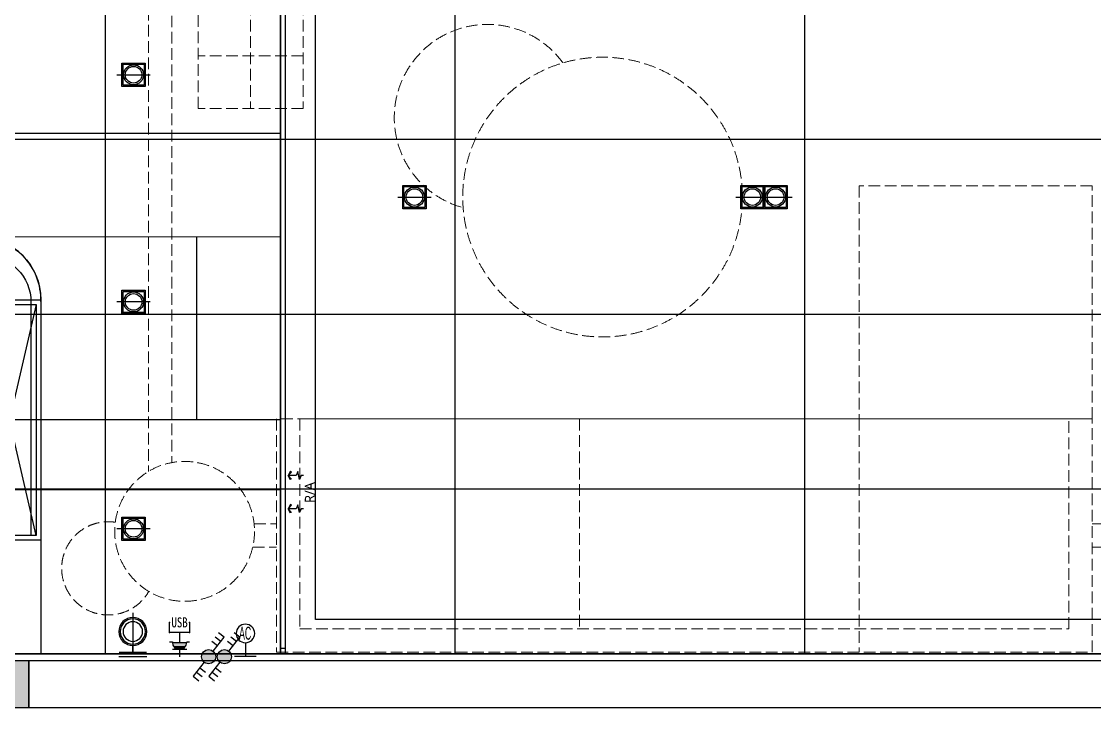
# Model space of a CAD drawing. Header units: millimetres. Extents: x -108767 to 78913, y -380878 to 1470.
# Drawn here: x 41219 to 45824, y -225335 to -222391 of the extents above; entities that cross this region are included whole.
import ezdxf
from ezdxf.enums import TextEntityAlignment as Align

# ---------------------------------------------------------------- set-up
doc = ezdxf.new("R2010")
doc.units = ezdxf.units.MM
doc.header["$LTSCALE"] = 10
doc.linetypes.add('DASH', pattern=[0.35, 0.25, -0.1])
doc.linetypes.add('DOTE', pattern=[2.42, 2, -0.2, 0.02, -0.2])
for name, color, linetype in [('012到顶家具', 55, 'Continuous'), ('NW-01-wall(原有墙体)', 255, 'Continuous'), ('NW-01-尺寸标注', 252, 'Continuous'), ('NW-02-fix(到顶家具)', 54, 'Continuous'), ('NW-02-free(活动家具)', 241, 'Continuous'), ('NW-02-light(平面灯具)', 12, 'Continuous'), ('NW-03-地面铺装', 8, 'Continuous'), ('NW-04-light(天花灯具)', 1, 'Continuous'), ('NW-04-天花造型粗线', 163, 'Continuous'), ('NW-04-天花造型细线', 32, 'Continuous'), ('NW-light(天花灯具)', 1, 'Continuous'), ('NW-完成面（用于平面）', 43, 'Continuous'), ('NW-开关插座', 117, 'Continuous'), ('NW-开关面板', 147, 'Continuous'), ('NW-强弱电插座', 223, 'Continuous'), ('NW-强电插座', 223, 'Continuous'), ('NW-暖通风口', 33, 'Continuous')]:
    doc.layers.add(name, color=color, linetype=linetype)
doc.styles.add('_TCH_LABEL', font='COMPLEX', dxfattribs={"bigfont": 'GBCBIG'})
doc.styles.add('GA-text-B', font='architxt.shx', dxfattribs={"width": 0.65, "bigfont": 'hztxt.shx'})
doc.styles.add('STYLUS', font='stylu.ttf')
doc.styles.add('宋体', font='', dxfattribs={"width": 0.8})
doc.styles.add('黑体', font='', dxfattribs={"width": 0.8, "height": 3})
doc.styles.get('宋体').set_extended_font_data('SimSun')
doc.styles.get('黑体').set_extended_font_data('Microsoft YaHei')
doc.linetypes.add('铝质LED灯条', pattern='A,12.7,-5.08,["AL.LED",宋体,S=2.54,R=0,X=-2.54,Y=-1.27],-10', length=27.78)

# ---------------------------------------------------------------- blocks, each defined once
blk = doc.blocks.new('*U306')
at = {"layer": '012到顶家具'}
blk.add_lwpolyline([(0, -27), (103.05, -27), (103.05, 0), (0, 0)], close=True, dxfattribs=at)
at = {"layer": '012到顶家具', "color": 8}
blk.add_lwpolyline([(2, -25), (101.05, -25), (101.05, -2), (2, -2)], close=True, dxfattribs=at)
for points in [[(101.05, -2), (2, -25)], [(2, -2), (101.05, -25)]]:
    blk.add_lwpolyline(points, dxfattribs=at)
blk = doc.blocks.new('嵌入式射灯1')
at = {"color": 250, "linetype": 'DOTE', "ltscale": 30}
blk.add_line((0, 100), (0, -100), dxfattribs=at)
blk.add_lwpolyline([(-100, 0, 0, 0, 0), (100, 0, 30, 0, 0), (154.9, 0, 0, 0, 0)], format="xyseb", dxfattribs=at)
blk.add_circle((0, 0), 60)
at = {"color": 250}
blk.add_circle((0, 0), 50, dxfattribs=at)
blk = doc.blocks.new('*U241')
at = {"layer": 'NW-04-light(天花灯具)', "color": 1, "ltscale": 15}
blk.add_lwpolyline([(150844.17, -14074.61), (150848.37, -14074.61), (150848.37, -14078.82), (150844.17, -14078.82)], close=True, dxfattribs=at)
at = {"layer": 'NW-04-light(天花灯具)', "color": 8, "ltscale": 15}
blk.add_lwpolyline([(150844.38, -14074.82), (150848.16, -14074.82), (150848.16, -14078.61), (150844.38, -14078.61)], close=True, dxfattribs=at)
at = {"layer": 'NW-04-light(天花灯具)', "color": 1, "linetype": 'DASH', "ltscale": 15, "xscale": 0.03000000000000001, "yscale": 0.03000000000000001, "zscale": 0.03000000000000001, "rotation": 90.00000000027025}
blk.add_blockref('嵌入式射灯1', (150846.27, -14076.71), dxfattribs=at)
blk = doc.blocks.new('箭头')
at = {"layer": 'NW-暖通风口'}
for points in [[(46156.9, -210040.1), (46172.1, -210025), (46167.5, -210021.6)], [(46156.9, -210040.1), (46172.1, -210055.3), (46167.5, -210058.7)]]:
    blk.add_hatch(color=256, dxfattribs=at).paths.add_polyline_path(points)
for p, q in [((46167.5, -210021.6, 0), (46156.9, -210040.1, 0)), ((46156.9, -210040.1, 0), (46172.1, -210025, 0)), ((46172.1, -210025, 0), (46167.5, -210021.6, 0)), ((46198.9, -210022.9, 0), (46191.6, -210040.1, 0)), ((46206.2, -210056.2, 0), (46198.9, -210022.9, 0)), ((46191.6, -210040.1, 0), (46156.9, -210040.1, 0)), ((46156.9, -210040.1, 0), (46172.1, -210055.3, 0)), ((46167.5, -210058.7, 0), (46156.9, -210040.1, 0)), ((46213.5, -210040.1, 0), (46206.2, -210056.2, 0)), ((46223.4, -210040.1, 0), (46213.5, -210040.1, 0))]:
    blk.add_line(p, q, dxfattribs=at)
blk = doc.blocks.new('壁灯1')
at = {"color": 250, "linetype": 'DOTE', "ltscale": 25}
blk.add_line((0, 313.3), (0, 46.7), dxfattribs=at)
blk.add_line((-100, 0), (100, 0))
blk.add_lwpolyline([(-133.3, 180, 0, 0, 0), (133.3, 180, 40, 40, 0)], format="xyseb", dxfattribs=at)
at = {"const_width": 10}
for points in [[(0, 30), (0, 80)], [(-100, 30), (100, 30)]]:
    blk.add_lwpolyline(points, dxfattribs=at)
blk.add_circle((0, 180), 100)
at = {"color": 250}
for radius in [90, 70]:
    blk.add_circle((0, 180), radius, dxfattribs=at)
blk = doc.blocks.new('_LINKPT1')
blk.add_line((0, 0), (0, 0))
blk = doc.blocks.new('单相二三极安全插座')
at = {"linetype": 'Continuous'}
for p, q in [((-33.3, 49.9), (-23.8, 49.9)), ((-23.8, 49.9), (-23.8, 47.5)), ((-23.8, 47.5), (23.8, 47.5)), ((23.8, 49.9), (23.8, 47.5)), ((23.8, 49.9), (33.3, 49.9)), ((23.8, 23.8), (-23.8, 23.8)), ((0, 23.8), (0, 0))]:
    blk.add_line(p, q, dxfattribs=at)
blk.add_arc((0, 47.5), 23.8, 180, 0, dxfattribs=at)
for points in [[(20.6, 35.7), (-20.6, 35.7), (23.8, 47.5), (-23.8, 47.5)], [(11.9, 27), (-11.9, 27), (20.6, 35.7), (-20.6, 35.7)], [(0, 23.8), (0, 23.8), (11.9, 27), (-11.9, 27)]]:
    blk.add_solid(points, dxfattribs=at)
at = {"linetype": 'Continuous', "xscale": 0.0950808586651788, "yscale": 0.0950808586651788, "zscale": 0.0950808586651788}
blk.add_blockref('_LINKPT1', (0, 0), dxfattribs=at)
blk = doc.blocks.new('*U260')
at = {"layer": 'NW-强电插座', "xscale": 1.2943, "yscale": 1.2943, "zscale": 1.2943}
blk.add_blockref('单相二三极安全插座', (225.9, 1978.7), dxfattribs=at)
blk = doc.blocks.new('墙面安装电视插座')
for p, q in [((-50.1, 50), (-50.1, 100.1)), ((50.1, 100.1), (50.1, 50)), ((50.1, 50), (-50.1, 50)), ((0, 50.1), (0, 0))]:
    blk.add_line(p, q)
for p in [(-50.1, 100.1), (50.1, 100.1), (-50.1, 50), (0, 0), (50.1, 50)]:
    blk.add_point(p)
at = {"color": 8, "style": '宋体', "width": 0.8, "flags": 8}
blk.add_attdef('TV', text='', height=50, dxfattribs=at).set_placement((0, 100.1), align=Align.MIDDLE_CENTER)
at = {"style": '_TCH_LABEL', "flags": 9}
blk.add_attdef('A', (0, 0), '', height=0.002, dxfattribs=at)
blk = doc.blocks.new('*U262')
at = {"layer": 'NW-强电插座'}
ref = blk.add_blockref('墙面安装电视插座', (225.9, 1978.7), dxfattribs=dict(at, xscale=0.8587014373779767, yscale=0.8587014373779767, zscale=0.8587014373779767))
ref.add_attrib('TV', 'USB', dxfattribs={"layer": '0', "color": 8, "height": 42.94, "style": '宋体', "width": 0.8}).set_placement((225.9, 2064.7), align=Align.MIDDLE_CENTER)
blk = doc.blocks.new('ewqewqewqeqwe')
at = {"layer": 'NW-开关面板'}
h = blk.add_hatch(color=256, dxfattribs=at)
edge = h.paths.add_edge_path()
edge.add_arc((0, 0), 1.01, 0, 360)
for p, q in [((-2.52, 2.52), (-3.24, 1.8)), ((-2.69, 1.26), (-1.98, 1.98)), ((-0.72, 0.72), (-2.52, 2.52)), ((-2.15, 0.72), (-1.43, 1.43)), ((0.72, -0.72), (2.52, -2.52)), ((1.43, -1.43), (2.15, -0.72)), ((1.98, -1.98), (2.69, -1.26)), ((2.52, -2.52), (3.24, -1.8))]:
    blk.add_line(p, q, dxfattribs=at)
blk.add_circle((0, 0), 1.01, dxfattribs=at)
blk = doc.blocks.new('*U268')
at = {"layer": 'NW-开关插座', "xscale": 30.1, "yscale": 30.1, "zscale": 30.1}
blk.add_blockref('ewqewqewqeqwe', (225.9, 2013.9), dxfattribs=at)
blk = doc.blocks.new('*U115')
for p, q in [((-1.289, 1), (-1.289, -1)), ((0, 0), (-1.289, 0))]:
    blk.add_line(p, q)
blk.add_circle((0.855, 0), 0.855)
at = {"style": 'GA-text-B', "width": 0.65}
blk.add_attdef('1', (2.226, 0.489), '', height=1.5, dxfattribs=at)
at = {"style": 'STYLUS'}
blk.add_attdef('S', (0.349, -0.575), '', height=1.2, dxfattribs=at)
blk = doc.blocks.new('*U263')
at = {"layer": 'NW-开关面板', "extrusion": (-0.017452, 3.20596e-18, -0.999848)}
ref = blk.add_blockref('*U115', (-2038.6, -225.8, -3.9), dxfattribs=dict(at, xscale=46.44000144785679, yscale=46.44000144785679, zscale=-46.44000144785698, rotation=180))
ref.add_attrib('S', 'AC', dxfattribs={"layer": '0', "extrusion": (0.017452, -3.20596e-18, 0.999848), "height": 55.73, "rotation": 270, "style": 'STYLUS', "width": 0.5}).set_placement((2051.5, -224.5, 3.9), align=Align.CENTER)

msp = doc.modelspace()

# ---------------------------------------------------------------- hatches: boundary and pattern name
at = {"layer": 'NW-01-wall(原有墙体)'}
h = msp.add_hatch(color=250, dxfattribs=at)
h.dxf.hatch_style = 1
h.paths.add_polyline_path([(41020.2, -223730.6), (38300.2, -223728.6), (38300.2, -223928.6), (40820.2, -223928.6), (40820.2, -225334.6), (41250.2, -225334.6), (41250.2, -225134.6), (41020.2, -225136.6)])

# ---------------------------------------------------------------- linework, layer by layer
msp.add_lwpolyline([(38300.2, -223928.6), (40820.2, -223928.6), (40820.2, -225334.6), (41250.2, -225334.6), (41250.2, -225134.6), (41020.2, -225134.6), (41020.2, -223728.6), (38300.2, -223728.6)], dxfattribs=at)
msp.add_lwpolyline([(41250.2, -225334.6), (46200.2, -225334.6), (46200.2, -225134.6), (41250.2, -225134.6)], close=True, dxfattribs=at)
at = {"layer": 'NW-02-fix(到顶家具)', "ltscale": 10}
msp.add_arc((41032.2, -223585.9), 270.1, 358.4523, 90.0309, dxfattribs=at)
at = {"layer": 'NW-02-free(活动家具)', "linetype": 'DASH', "lineweight": 5, "ltscale": 20}
for p, q in [((42202.3, -222314.5), (42202.3, -222764.5)), ((42427.3, -222539.5), (41977.3, -222539.5)), ((44813.5, -224096.6), (42413.5, -224096.6)), ((43613.5, -224096.6), (43613.5, -224996.6)), ((44813.5, -224096.6), (44813.5, -225096.6))]:
    msp.add_line(p, q, dxfattribs=at)
for points in [[(45813.5, -224646.6), (46313.5, -224646.6), (46313.5, -221146.6), (41763.5, -221146.6), (41763.5, -224322.2)], [(41977.3, -222314.5), (42427.3, -222314.5), (42427.3, -222764.5), (41977.3, -222764.5), (41977.3, -222314.5)], [(45813.5, -224096.6), (45813.5, -223096.6), (44813.5, -223096.6), (44813.5, -224096.6), (45813.5, -224096.6)], [(42313.5, -225096.6), (45813.5, -225096.6), (45813.5, -224096.6), (42313.5, -224096.6), (42313.5, -225096.6)], [(42211.2, -224646.6), (42313.5, -224646.6)]]:
    msp.add_lwpolyline(points, dxfattribs=at)
at = {"layer": 'NW-02-free(活动家具)', "color": 251, "linetype": 'DASH', "lineweight": 5, "ltscale": 20}
for points in [[(45240.6, -221246.6), (41863.5, -221246.6), (41863.5, -224283.9)], [(45813.5, -224546.6), (46213.5, -224546.6), (46213.5, -221246.6), (45371.8, -221246.6)], [(42217.2, -224546.6), (42313.5, -224546.6)]]:
    msp.add_lwpolyline(points, dxfattribs=at)
at = {"layer": 'NW-02-free(活动家具)', "linetype": 'DASH', "lineweight": 5, "ltscale": 20}
msp.add_lwpolyline([(42413.5, -224996.6), (45713.5, -224996.6), (45713.5, -224096.6), (42413.5, -224096.6)], close=True, dxfattribs=at)
for centre, radius in [((43712.6, -223144.8), 600), ((41919, -224578.8), 300)]:
    msp.add_circle(centre, radius, dxfattribs=at)
for centre, radius, start, end in [((43218.7, -222804.1), 400, 35.9288, 254.8712), ((41591.4, -224737.5), 200, 81.3439, 330.3763)]:
    msp.add_arc(centre, radius, start, end, dxfattribs=at)
at = {"layer": 'NW-02-light(平面灯具)', "linetype": '铝质LED灯条'}
msp.add_lwpolyline([(38150.2, -223395), (41059.7, -223395, -0.414214), (41259.7, -223595), (41259.7, -224596.7)], format="xyb", dxfattribs=at)
at = {"layer": 'NW-03-地面铺装'}
for p, q in [((43080.2, -225104.6), (43080.2, -220376.6)), ((44580.2, -225104.6), (44580.2, -220376.6)), ((41580.2, -225104.6), (41580.2, -220776.6)), ((35580.2, -222896.6), (47990.2, -222896.6)), ((35580.2, -223646.6), (47990.2, -223646.6)), ((41032.2, -224396.6), (47990.2, -224396.6))]:
    msp.add_line(p, q, dxfattribs=at)
msp.add_lwpolyline([(40770.2, -220776.6), (42330.2, -220776.6), (42330.2, -220376.6), (46480.2, -220376.6), (46480.2, -221498.6), (46720.2, -221498.6), (46720.2, -220653.4), (47990.2, -220653.4), (47990.2, -225154.6), (46720.2, -225154.6), (46720.2, -224458.6), (46480.2, -224458.6), (46480.2, -225104.6), (41032.2, -225104.6)], dxfattribs=at)
msp.add_lwpolyline([(38150.2, -223715.8), (38150.2, -223315.8), (41032.2, -223315.8, -0.41372), (41302.2, -223585.4), (41302.2, -224615.9), (41032.2, -224615.9)], format="xyb", dxfattribs=at)
at = {"layer": 'NW-04-天花造型粗线'}
for points in [[(42330.2, -220776.6), (46480.2, -220776.6), (46480.2, -225104.6), (42330.2, -225104.6)], [(42480.2, -220926.6), (46330.2, -220926.6), (46330.2, -224956.6), (42480.2, -224956.6)]]:
    msp.add_lwpolyline(points, close=True, dxfattribs=at)
at = {"layer": 'NW-04-天花造型细线'}
for p, q in [((41970.1, -223315.9), (41970.3, -224100.6)), ((41302.2, -224400.6), (41302.2, -225104.6))]:
    msp.add_line(p, q, dxfattribs=at)
for points in [[(42330.2, -222871.6), (35580.2, -222871.6)], [(42330.2, -223315.8), (35580.2, -223316.6)], [(42330.2, -224100.6), (41032.2, -224100.6)], [(42330.2, -224400.6), (41032.2, -224400.6)]]:
    msp.add_lwpolyline(points, dxfattribs=at)
at = {"layer": 'NW-完成面（用于平面）'}
msp.add_lwpolyline([(41050.2, -225104.6), (46480.2, -225104.6)], dxfattribs=at)
at = {"layer": 'NW-暖通风口'}
for p, q in [((42330.2, -220776.6), (42330.2, -225100.8)), ((42350.2, -220776.6), (42350.2, -225100.8)), ((42350.2, -225080.8), (42330.2, -225080.8))]:
    msp.add_line(p, q, dxfattribs=at)

# ---------------------------------------------------------------- block references
at = {"layer": 'NW-01-尺寸标注'}
for p in [(-3794.1, -14299.6, 0), (-3794.1, -14442, 0)]:
    msp.add_blockref('箭头', p, dxfattribs=at)
at = {"layer": 'NW-02-fix(到顶家具)', "ltscale": 10, "xscale": -10, "yscale": 10, "zscale": 10, "rotation": 270}
msp.add_blockref('*U306', (41302.2, -224615.9), dxfattribs=at)
at = {"layer": 'NW-04-light(天花灯具)', "xscale": 23.76, "yscale": 23.76, "zscale": 23.76}
for p in [(-3542407.4, 111842.5), (-3541202.2, 111318), (-3539752.1, 111318), (-3539652.3, 111318)]:
    msp.add_blockref('*U241', p, dxfattribs=at)
for p, rotation in [((3625807.3, -558057.2), 180), ((3625807.3, -559030.4), 180.0000000000032)]:
    msp.add_blockref('*U241', p, dxfattribs=dict(at, rotation=rotation))
at = {"layer": 'NW-light(天花灯具)', "color": 1, "linetype": 'DASH', "ltscale": 15, "xscale": -0.6000000000000001, "yscale": 0.6000000000000001, "zscale": 0.6000000000000001}
msp.add_blockref('壁灯1', (41696.8, -225116.6), dxfattribs=at)
at = {"layer": 'NW-开关插座', "xscale": 0.9984580498866197, "yscale": 0.9984580498866197, "zscale": 0.9984580498866197, "rotation": 276.6842996492062}
for p in [(39998.6, -225126.6), (40066.3, -225126.6)]:
    msp.add_blockref('*U268', p, dxfattribs=at)
at = {"layer": 'NW-强弱电插座', "xscale": 0.9984580498866216, "yscale": 0.9984580498866216, "zscale": 0.9984580498866216}
for name, p in [('*U262', (41671.8, -227030.8)), ('*U260', (41671.8, -227092.2))]:
    msp.add_blockref(name, p, dxfattribs=at)
at = {"layer": 'NW-强弱电插座', "extrusion": (-0.017452, 0.001019, 0.999847), "xscale": 0.9984580498866219, "yscale": 0.9984580498866219, "zscale": 0.9984580498866219, "rotation": 93.34240464588797}
msp.add_blockref('*U263', (224260.4, 55111.9, -965.5), dxfattribs=at)

# ---------------------------------------------------------------- texts
at = {"layer": 'NW-暖通风口', "color": 40, "style": '黑体'}
msp.add_attdef('R/A', text='', height=42, rotation=90, dxfattribs=at).set_placement((42455.6, -224412.2), align=Align.MIDDLE)

doc.saveas('drawing.dxf')
